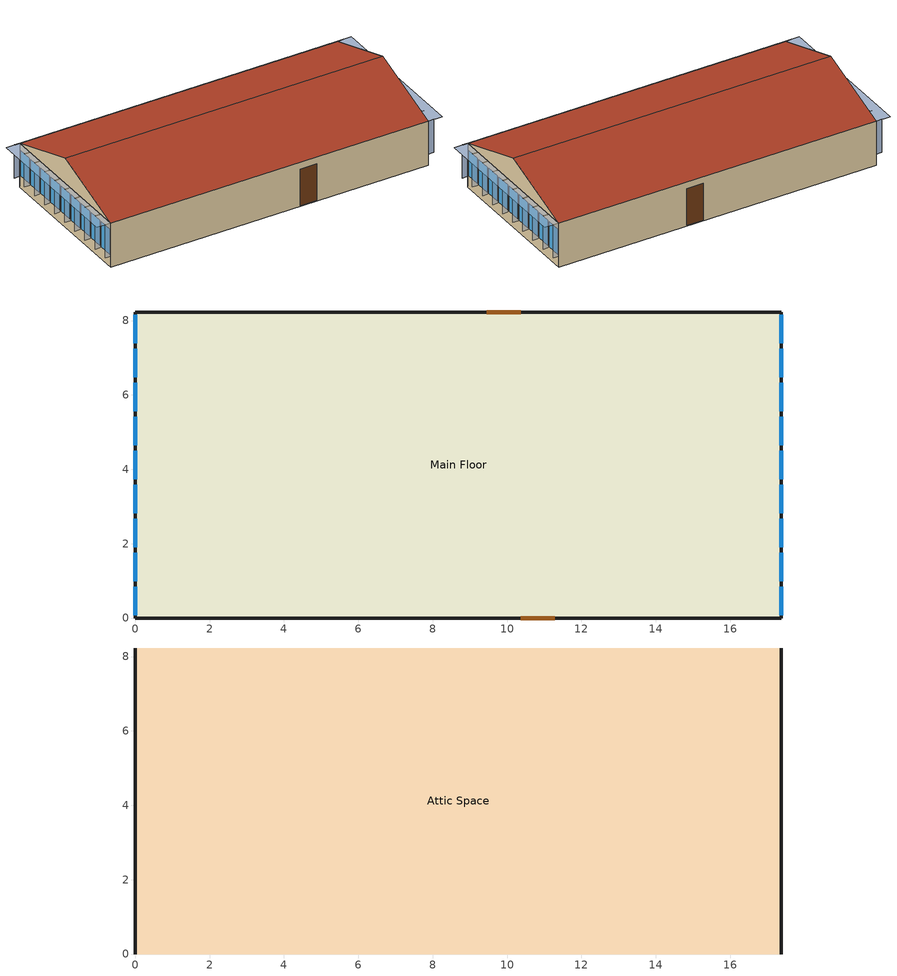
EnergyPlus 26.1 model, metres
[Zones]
Main Floor
 floor outside (HERS Raised Floor): 0,8.23 17.37,8.23 17.37,0 0,0 z0
 wall outside (HERS Ext Wall): 0,0 17.37,0 17.37,8.23 0,8.23 0,0 z0:2.44
 window (HERS Window): 17.37,0.07 17.37,0.84 / 17.37,0.98 17.37,1.76 / 17.37,1.9 17.37,2.67 / 17.37,2.81 17.37,3.59 / 17.37,3.73 17.37,4.5 / 17.37,4.64 17.37,5.42 / 17.37,5.56 17.37,6.33 / 17.37,6.47 17.37,7.25 / 17.37,7.38 17.37,8.16 / 0,0.84 0,0.07 / 0,1.76 0,0.98 / 0,2.67 0,1.9 / 0,3.59 0,2.81 / 0,4.5 0,3.73 / 0,5.42 0,4.64 / 0,6.33 0,5.56 / 0,7.25 0,6.47 / 0,8.16 0,7.38 z0.68:2.06
 door (HERS Door): 10.36,0 11.28,0 / 10.36,8.23 9.45,8.23 z0.03:2.06
Attic Space
 floor to Main Floor (HERS Ceiling Rev): 0,8.23 17.37,8.23 17.37,0 0,0 z2.44
 wall outside (HERS Gable): 17.37,0,2.44 17.37,8.23,2.44 17.37,4.11,3.81; 0,8.23,2.44 0,0,2.44 0,4.11,3.81
 roof outside (HERS Roof): 0,0,2.44 17.37,0,2.44 17.37,4.11,3.81 0,4.11,3.81; 17.37,4.11,3.81 17.37,8.23,2.44 0,8.23,2.44 0,4.11,3.81
shading: 17.37,0 17.68,0 / 17.37,0.91 17.68,0.91 / 17.37,1.83 17.68,1.83 / 17.37,2.74 17.68,2.74 / 17.37,3.66 17.68,3.66 / 17.37,4.57 17.68,4.57 / 17.37,5.49 17.68,5.49 / 17.37,6.4 17.68,6.4 / 17.37,7.32 17.68,7.32 / 17.37,8.23 17.68,8.23 / 0,0 -0.3,0 / 0,0.91 -0.3,0.91 / 0,1.83 -0.3,1.83 / 0,2.74 -0.3,2.74 / 0,3.66 -0.3,3.66 / 0,4.57 -0.3,4.57 / 0,5.49 -0.3,5.49 / 0,6.4 -0.3,6.4 / 0,7.32 -0.3,7.32 / 0,8.23 -0.3,8.23 z0.61:2.44; 17.37,0 18.14,0 18.14,8.23 17.37,8.23 z2.44; 0,0 -0.76,0 -0.76,8.23 0,8.23 z2.44
[Building]
HERS L165AL: North Axis=0; Terrain=Country; Loads Convergence Tolerance Value=0.04; Temperature Convergence Tolerance Value=0.4; Solar Distribution=FullInteriorAndExterior; Maximum Number of Warmup Days=25; Minimum Number of Warmup Days=6
[Site:GroundTemperature:BuildingSurface]
18, 18, 18, 18, 18, 18, 18, 18, 18, 18, 18, 18
[Material:NoMass]
HERS Raised Floor | Carpet with pad R2.08: Roughness=Rough; Thermal Resistance=0.36631; Thermal Absorptance=0.9; Solar Absorptance=0.6; Visible Absorptance=0.6
[Material] Roughness=Rough; Thermal Absorptance=0.9; Solar Absorptance=0.6; Visible Absorptance=0.6
Name | Thickness | Conductivity | Density | Specific Heat
HERS Ext Wall | Hardboard siding 7/16in; HERS Gable | Hardboard siding 7/16in | 0.01118 | 0.094152 | 640.738 | 1172.3
HERS Ext Wall | Fiberboard sheathing 0.5in | 0.0127 | 0.054691 | 288.332 | 1297.91
HERS Ext Wall | Wall cavity 2x4 R11 25% frame | 0.0889 | 0.059662 | 135.356 | 1352.66
HERS Ext Wall | Plasterboard 0.5in; HERS Ceiling | Plasterboard 0.5in; HERS IntWall Unframed half | Plasterboard 0.5in; HERS IntWall Framed half | Plasterboard 0.5in | 0.0127 | 0.160266 | 800.923 | 1088.57
HERS Raised Floor | Floor cavity R11 + 2x8 joists 10% frame | 0.0889 | 0.050933 | 59.909 | 1303.06
HERS Raised Floor | Plywood 3/4in | 0.01905 | 0.11544 | 544.628 | 1214.17
HERS Ceiling | Ceiling R19 batt + 2x6 joists 10% frame | 0.15875 | 0.054725 | 53.758 | 1294.07
HERS Roof | Asphalt shingle 1/4in | 0.00635 | 0.081864 | 1121.292 | 1256.04
HERS Roof | Plywood 1/2in; HERS Gable | Plywood 1/2in | 0.0127 | 0.11544 | 544.628 | 1214.17
HERS Door | Solid core door 1.75in | 0.04445 | 0.115786 | 512.591 | 1381.64
HERS IntWall Framed half | Interior frame 2x4 half | 0.04445 | 0.11544 | 512.591 | 1381.64
[Construction]
HERS Ext Wall: HERS Ext Wall | Hardboard siding 7/16in, HERS Ext Wall | Fiberboard sheathing 0.5in, HERS Ext Wall | Wall cavity 2x4 R11 25% frame, HERS Ext Wall | Plasterboard 0.5in
HERS Raised Floor: HERS Raised Floor | Floor cavity R11 + 2x8 joists 10% frame, HERS Raised Floor | Plywood 3/4in, HERS Raised Floor | Carpet with pad R2.08
HERS Roof: HERS Roof | Asphalt shingle 1/4in, HERS Roof | Plywood 1/2in
HERS Gable: HERS Gable | Hardboard siding 7/16in, HERS Gable | Plywood 1/2in
HERS Door: HERS Door | Solid core door 1.75in
HERS Window: HERS Clear 0.118in
HERS IntWall Unframed half: HERS IntWall Unframed half | Plasterboard 0.5in
HERS IntWall Framed half: HERS IntWall Framed half | Interior frame 2x4 half, HERS IntWall Framed half | Plasterboard 0.5in
HERS Ceiling Rev: HERS Ceiling | Plasterboard 0.5in, HERS Ceiling | Ceiling R19 batt + 2x6 joists 10% frame
[WindowMaterial:Glazing]
HERS Clear 0.118in: Optical Data Type=SpectralAverage; Thickness=0.0029972; Solar Transmittance at Normal Incidence=0.837; Front Side Solar Reflectance at Normal Incidence=0.075; Back Side Solar Reflectance at Normal Incidence=0.075; Visible Transmittance at Normal Incidence=0.837; Front Side Visible Reflectance at Normal Incidence=0.075; Back Side Visible Reflectance at Normal Incidence=0.075; Infrared Transmittance at Normal Incidence=0; Front Side Infrared Hemispherical Emissivity=0.84; Back Side Infrared Hemispherical Emissivity=0.84; Conductivity=0.899982
[InternalMass] Zone or ZoneList=Main Floor
Name | Construction | Surface Area
Interior walls unframed | HERS IntWall Unframed half | 171.2389
Interior walls framed | HERS IntWall Framed half | 19.0265
[Zone] Type=1; Multiplier=1
Name | Ceiling Height | Volume | Floor Area | Part of Total Floor Area
Main Floor
Attic Space | autocalculate | autocalculate | autocalculate | No
[ZoneInfiltration:DesignFlowRate] Schedule=Always On; Design Flow Rate Calculation Method=AirChanges/Hour
Name | Zone or ZoneList or Space or SpaceList | Air Changes per Hour
Attic Space Vent | Attic Space | 2.4
Infiltration | Main Floor | 0.67
[ElectricEquipment]
HERS internal gains: Zone or ZoneList or Space or SpaceList=Main Floor; Schedule=HERS Gains; Design Level Calculation Method=EquipmentLevel; Design Level=1705.09; Fraction Latent=0.17807; Fraction Radiant=0.57535; Fraction Lost=0
[People]
No people: Zone or ZoneList or Space or SpaceList=Main Floor; Number of People Schedule=Always On; Number of People Calculation Method=People; Number of People=0; Fraction Radiant=0.3; Activity Level Schedule=Activity Sched
[Lights]
No lights: Zone or ZoneList or Space or SpaceList=Main Floor; Schedule=Always On; Design Level Calculation Method=LightingLevel; Lighting Level=0; Return Air Fraction=0; Fraction Radiant=0.32; Fraction Visible=0.25
[HVACTemplate:Thermostat]
Main Floor Tstat: Constant Heating Setpoint=-60; Constant Cooling Setpoint=25.5556
[HVACTemplate:Zone:IdealLoadsAirSystem]
Main Floor: Template Thermostat=Main Floor Tstat; Heating Limit=NoLimit; Cooling Limit=NoLimit; Dehumidification Control Type=None; Humidification Control Type=None; Outdoor Air Method=None
[Schedule:Compact]
Always On: Through: 12/31, For: AllDays, Until: 24:00, 1
Activity Sched: Through: 12/31, For: AllDays, Until: 24:00, 120
HERS Gains: Through: 12/31, For: AllDays, Until: 01:00, 0.23818, Until: 02:00, 0.23818, Until: 03:00, 0.23818, Until: 04:00, 0.23818, Until: 05:00, 0.23818, Until: 06:00, 0.39795, Until: 07:00, 0.5, Until: 08:00, 1, Until: 09:00, 0.58344, Until: 10:00, 0.35696, Until: 11:00, 0.35696, Until: 12:00, 0.47616, Until: 13:00, 0.35696, Until: 14:00, 0.29778, Until: 15:00, 0.30949, Until: 16:00, 0.30949, Until: 17:00, 0.45253, Until: 18:00, 0.48808, Until: 19:00, 0.52384, Until: 20:00, 0.82141, Until: 21:00, 0.82141, Until: 22:00, 0.85759, Until: 23:00, 0.85759, Until: 24:00, 0.77394
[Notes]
Exported by Pinocchio-EP 1.0.0+b0c9cf1.dirty (EnergyPlus input)
Profile: Standard 140 / validation (lib/compliance/profile140.js)
